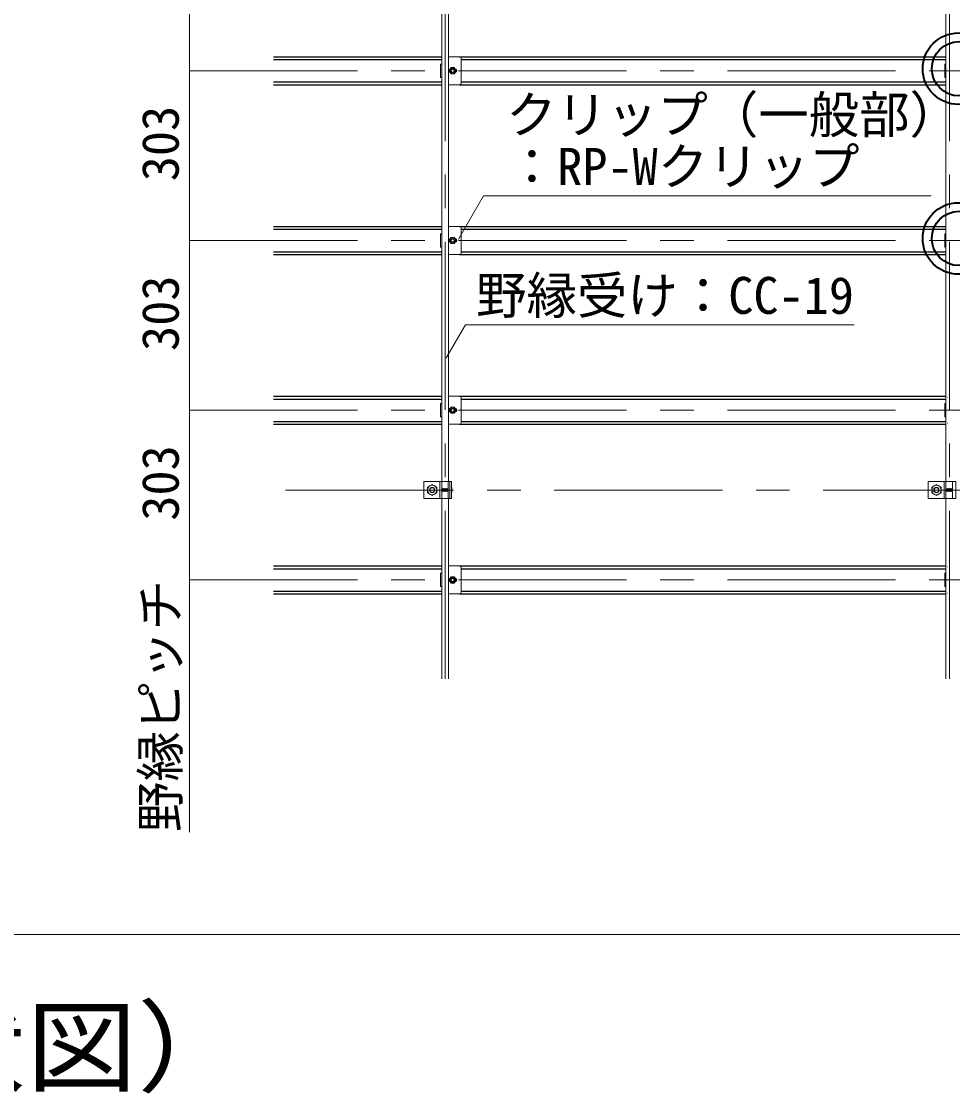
# Model space of a CAD drawing. Units: millimetres on the paper, enlarged 40 times, with parts at other scales. Extents: x -7800 to 7800, y -5578 to 5491.
# Drawn here: x 1392 to 2500, y 20 to 1296 of the extents above; entities that cross this region are included whole.
import ezdxf
from ezdxf.enums import TextEntityAlignment as Align

# ---------------------------------------------------------------- set-up
doc = ezdxf.new("R2010")
doc.units = ezdxf.units.MM
doc.header["$LTSCALE"] = 40
for name, pattern in [('CHAIN1', [8, 5, -1, 1, -1]), ('DASHED1', [1.8, 1.2, -0.6]), ('DASHED2', [3, 2, -1])]:
    doc.linetypes.add(name, pattern=pattern)
for name, color, linetype, lineweight in [('5-0_中心線', 4, 'CHAIN1', 9), ('5-1_吊りボルト', 7, 'Continuous', 18), ('5-2_野縁受け', 3, 'Continuous', 18), ('5-3_野縁', 2, 'Continuous', 25), ('5-5_寸法', 7, 'Continuous', 9), ('5-6_文字', 7, 'Continuous', 18), ('5-7_金具', 6, 'Continuous', 35), ('5-A_クリップ', 7, 'Continuous', 18), ('5-B_ビス', 7, 'Continuous', 18), ('F-2_太線１', 3, 'Continuous', 18), ('F-6_文字', 7, 'Continuous', 18)]:
    doc.layers.add(name, color=color, linetype=linetype, lineweight=lineweight)
doc.styles.add('ＭＳ ゴシック', font='')
doc.styles.get('ＭＳ ゴシック').set_extended_font_data('MS Gothic')

msp = doc.modelspace()

# ---------------------------------------------------------------- linework, layer by layer
at = {"layer": '5-0_中心線'}
for p, q in [((1896.52, 513.54), (1896.52, 2262.87)), ((2496.52, 513.54), (2496.52, 2262.87)), ((1592.52, 1237.21), (3286.52, 1237.21)), ((1592.52, 1035.21), (3286.52, 1035.21)), ((1592.52, 833.21), (3286.52, 833.21)), ((1706.51, 738.21), (3400.52, 738.21)), ((1592.52, 631.21), (3286.52, 631.21))]:
    msp.add_line(p, q, dxfattribs=at)
at = {"layer": '5-1_吊りボルト'}
for p, q in [((1871.18, 748.21), (1871.18, 728.21)), ((1904.29, 748.21), (1871.18, 748.21)), ((1875.52, 741.48), (1881.18, 744.75)), ((1875.52, 734.94), (1875.52, 741.48)), ((1881.18, 744.75), (1886.85, 741.48)), ((1892.52, 728.21), (1892.52, 748.21)), ((1900.18, 728.21), (1900.18, 748.21)), ((1902.35, 728.21), (1902.35, 748.21)), ((2471.18, 748.21), (2471.18, 728.21)), ((2504.29, 748.21), (2471.18, 748.21)), ((2475.52, 741.48), (2481.18, 744.75)), ((2475.52, 734.94), (2475.52, 741.48)), ((2481.18, 744.75), (2486.85, 741.48)), ((2492.52, 728.21), (2492.52, 748.21)), ((2500.18, 728.21), (2500.18, 748.21))]:
    msp.add_line(p, q, dxfattribs=at)
at = {"layer": '5-1_吊りボルト', "linetype": 'DASHED2'}
for p, q in [((1890.38, 728.21), (1890.38, 748.21)), ((2490.38, 728.21), (2490.38, 748.21))]:
    msp.add_line(p, q, dxfattribs=at)
at = {"layer": '5-1_吊りボルト'}
for points in [[(1871.18, 728.21), (1904.29, 728.21), (1904.29, 748.21)], [(1875.52, 734.94), (1881.18, 731.66), (1886.85, 734.94), (1886.85, 741.48)], [(2471.18, 728.21), (2504.29, 728.21), (2504.29, 748.21)], [(2475.52, 734.94), (2481.18, 731.66), (2486.85, 734.94), (2486.85, 741.48)]]:
    msp.add_lwpolyline(points, dxfattribs=at)
for centre, radius in [((1881.18, 738.21), 5.67), ((1881.18, 738.21), 3.18), ((2481.18, 738.21), 5.67), ((2481.18, 738.21), 3.18)]:
    msp.add_circle(centre, radius, dxfattribs=at)
at = {"layer": '5-1_吊りボルト', "linetype": 'DASHED1'}
for centre in [(1881.18, 738.21), (2481.18, 738.21)]:
    msp.add_circle(centre, 2.84, dxfattribs=at)
at = {"layer": '5-2_野縁受け'}
for p, q in [((1892.52, 748.21), (1892.52, 1328.21)), ((1900.52, 748.21), (1900.52, 1328.21)), ((2492.52, 748.21), (2492.52, 1328.21)), ((1892.52, 513.54), (1892.52, 728.21)), ((1900.52, 513.54), (1900.52, 728.21)), ((2492.52, 513.54), (2492.52, 728.21))]:
    msp.add_line(p, q, dxfattribs=at)
at = {"layer": '5-3_野縁'}
for p, q in [((1692.52, 1253.87), (1892.52, 1253.87)), ((1692.52, 1250.54), (1892.52, 1250.54)), ((1913.85, 1253.87), (2492.52, 1253.87)), ((1915.85, 1250.54), (2492.52, 1250.54)), ((1692.52, 1223.87), (1892.52, 1223.87)), ((1692.52, 1220.54), (1892.52, 1220.54)), ((1913.85, 1220.54), (2492.52, 1220.54)), ((1915.85, 1223.87), (2492.52, 1223.87)), ((1692.52, 1051.87), (1892.52, 1051.87)), ((1692.52, 1048.54), (1892.52, 1048.54)), ((1913.85, 1051.87), (2492.52, 1051.87)), ((1915.85, 1048.54), (2492.52, 1048.54)), ((1692.52, 1021.87), (1892.52, 1021.87)), ((1915.85, 1021.87), (2492.52, 1021.87)), ((1692.52, 1018.54), (1892.52, 1018.54)), ((1913.85, 1018.54), (2492.52, 1018.54)), ((1692.52, 849.87), (1892.52, 849.87)), ((1692.52, 846.54), (1892.52, 846.54)), ((1913.85, 849.87), (2492.52, 849.87)), ((1915.85, 846.54), (2492.52, 846.54)), ((1692.52, 819.87), (1892.52, 819.87)), ((1915.85, 819.87), (2492.52, 819.87)), ((1692.52, 816.54), (1892.52, 816.54)), ((1913.85, 816.54), (2492.52, 816.54)), ((1692.52, 647.87), (1892.52, 647.87)), ((1692.52, 644.54), (1892.52, 644.54)), ((1913.85, 647.87), (2492.52, 647.87)), ((1915.85, 644.54), (2492.52, 644.54)), ((1692.52, 617.87), (1892.52, 617.87)), ((1692.52, 614.54), (1892.52, 614.54)), ((1913.85, 614.54), (2492.52, 614.54)), ((1915.85, 617.87), (2492.52, 617.87))]:
    msp.add_line(p, q, dxfattribs=at)
at = {"layer": '5-5_寸法', "color": 4}
for p, q in [((1592.52, 1237.21), (1592.52, 1439.21)), ((1592.52, 1035.21), (1592.52, 1237.21)), ((1592.52, 833.21), (1592.52, 1035.21)), ((1592.52, 331.21), (1592.52, 833.21))]:
    msp.add_line(p, q, dxfattribs=at)
at = {"layer": '5-6_文字'}
for p, q in [((1942.27, 1088.48), (1912.35, 1036.66)), ((1942.27, 1088.48), (2474.99, 1088.48)), ((1920.7, 934.99), (1897.82, 895.37)), ((1920.7, 934.99), (2383.45, 934.99))]:
    msp.add_line(p, q, dxfattribs=at)
at = {"layer": '5-7_金具'}
for centre, radius in [((2507.33, 1239.61), 42.53), ((2508.06, 1239.61), 32.35), ((2507.33, 1037.61), 42.53), ((2508.06, 1037.61), 32.35)]:
    msp.add_circle(centre, radius, dxfattribs=at)
at = {"layer": '5-A_クリップ'}
for p, q in [((1913.85, 1253.87), (1900.52, 1253.87)), ((1915.85, 1222.54), (1915.85, 1251.87)), ((1915.85, 1251.02), (1915.85, 1223.39)), ((1890.98, 1245.21), (1892.52, 1245.21)), ((1890.98, 1229.21), (1890.98, 1245.21)), ((2490.98, 1245.21), (2492.52, 1245.21)), ((2490.98, 1229.21), (2490.98, 1245.21)), ((1892.52, 1229.21), (1890.98, 1229.21)), ((2492.52, 1229.21), (2490.98, 1229.21)), ((1900.52, 1220.54), (1913.85, 1220.54)), ((1913.85, 1051.87), (1900.52, 1051.87)), ((1915.85, 1020.54), (1915.85, 1049.87)), ((1915.85, 1049.02), (1915.85, 1021.39)), ((1890.98, 1043.21), (1892.52, 1043.21)), ((1890.98, 1027.21), (1890.98, 1043.21)), ((2490.98, 1043.21), (2492.52, 1043.21)), ((2490.98, 1027.21), (2490.98, 1043.21)), ((1892.52, 1027.21), (1890.98, 1027.21)), ((2492.52, 1027.21), (2490.98, 1027.21)), ((1900.52, 1018.54), (1913.85, 1018.54)), ((1913.85, 849.87), (1900.52, 849.87)), ((1915.85, 818.54), (1915.85, 847.87)), ((1915.85, 847.02), (1915.85, 819.39)), ((2494.52, 848.77), (2494.73, 848.77)), ((1890.98, 841.21), (1892.52, 841.21)), ((1890.98, 825.21), (1890.98, 841.21)), ((2490.98, 841.21), (2492.52, 841.21)), ((2490.98, 825.21), (2490.98, 841.21)), ((1892.52, 825.21), (1890.98, 825.21)), ((2492.52, 825.21), (2490.98, 825.21)), ((2494.73, 817.64), (2494.52, 817.64)), ((1900.52, 816.54), (1913.85, 816.54)), ((1890.98, 639.21), (1892.52, 639.21)), ((1890.98, 623.21), (1890.98, 639.21)), ((1913.85, 647.87), (1900.52, 647.87)), ((1915.85, 616.54), (1915.85, 645.87)), ((1915.85, 645.02), (1915.85, 617.39)), ((2490.98, 639.21), (2492.52, 639.21)), ((2490.98, 623.21), (2490.98, 639.21)), ((2494.52, 646.77), (2494.73, 646.77)), ((1892.52, 623.21), (1890.98, 623.21)), ((1900.52, 614.54), (1913.85, 614.54)), ((2492.52, 623.21), (2490.98, 623.21)), ((2494.73, 615.64), (2494.52, 615.64))]:
    msp.add_line(p, q, dxfattribs=at)
for centre, radius, start, end in [((1913.85, 1251.87), 2, 0, 90), ((1902.68, 1237.21), 2.17, 94.04304, 265.95748), ((1908.35, 1237.21), 2.17, 274.042, 85.95748), ((1913.85, 1222.54), 2, 270, 0), ((1913.85, 1049.87), 2, 0, 90), ((1902.68, 1035.21), 2.17, 94.04304, 265.95748), ((1908.35, 1035.21), 2.17, 274.042, 85.95748), ((1913.85, 1020.54), 2, 270, 0), ((1913.85, 847.87), 2, 0, 90), ((1902.68, 833.21), 2.17, 94.04304, 265.95748), ((1908.35, 833.21), 2.17, 274.042, 85.95748), ((1913.85, 818.54), 2, 270, 0), ((1913.85, 645.87), 2, 0, 90), ((1902.68, 631.21), 2.17, 94.04304, 265.95748), ((1908.35, 631.21), 2.17, 274.042, 85.95748), ((1913.85, 616.54), 2, 270, 0)]:
    msp.add_arc(centre, radius, start, end, dxfattribs=at)
at = {"layer": '5-B_ビス'}
for p, q in [((1901.28, 1237.21), (1903.4, 1240.87)), ((1903.4, 1240.87), (1907.63, 1240.87)), ((1907.63, 1240.87), (1909.75, 1237.21)), ((1903.4, 1233.54), (1901.28, 1237.21)), ((1907.63, 1233.54), (1903.4, 1233.54)), ((1909.75, 1237.21), (1907.63, 1233.54)), ((1901.28, 1035.21), (1903.4, 1038.87)), ((1903.4, 1031.54), (1901.28, 1035.21)), ((1903.4, 1038.87), (1907.63, 1038.87)), ((1907.63, 1038.87), (1909.75, 1035.21)), ((1909.75, 1035.21), (1907.63, 1031.54)), ((1907.63, 1031.54), (1903.4, 1031.54)), ((1901.28, 833.21), (1903.4, 836.87)), ((1903.4, 829.54), (1901.28, 833.21)), ((1903.4, 836.87), (1907.63, 836.87)), ((1907.63, 829.54), (1903.4, 829.54)), ((1907.63, 836.87), (1909.75, 833.21)), ((1909.75, 833.21), (1907.63, 829.54)), ((1904.68, 735.89), (1904.68, 740.51)), ((1892.52, 739.7), (1892.56, 739.66)), ((1892.52, 736.58), (1892.56, 736.53)), ((1892.56, 739.66), (1892.77, 739.66)), ((1892.56, 739.66), (1892.77, 736.74)), ((1892.56, 736.53), (1892.77, 736.74)), ((1892.77, 739.66), (1892.97, 739.87)), ((1892.77, 739.66), (1892.97, 736.74)), ((1892.77, 736.74), (1892.97, 736.74)), ((1892.97, 739.87), (1893.18, 739.66)), ((1892.97, 736.74), (1893.18, 736.53)), ((1893.18, 739.66), (1893.39, 739.66)), ((1893.18, 739.66), (1893.39, 736.74)), ((1893.18, 736.53), (1893.39, 736.74)), ((1893.39, 739.66), (1893.6, 739.87)), ((1893.39, 739.66), (1893.6, 736.74)), ((1893.39, 736.74), (1893.6, 736.74)), ((1893.6, 739.87), (1893.81, 739.66)), ((1893.6, 736.74), (1893.81, 736.53)), ((1893.81, 739.66), (1894.02, 739.66)), ((1893.81, 739.66), (1894.02, 736.74)), ((1893.81, 736.53), (1894.02, 736.74)), ((1894.02, 739.66), (1894.22, 739.87)), ((1894.02, 739.66), (1894.22, 736.74)), ((1894.02, 736.74), (1894.22, 736.74)), ((1894.22, 739.87), (1894.43, 739.66)), ((1894.22, 736.74), (1894.43, 736.53)), ((1894.43, 739.66), (1894.64, 739.66)), ((1894.43, 739.66), (1894.64, 736.74)), ((1894.43, 736.53), (1894.64, 736.74)), ((1894.64, 739.66), (1894.85, 739.87)), ((1894.64, 739.66), (1894.85, 736.74)), ((1894.64, 736.74), (1894.85, 736.74)), ((1894.85, 739.87), (1895.06, 739.66)), ((1894.85, 736.74), (1895.06, 736.53)), ((1895.06, 739.66), (1895.27, 739.66)), ((1895.06, 739.66), (1895.27, 736.74)), ((1895.06, 736.53), (1895.27, 736.74)), ((1895.27, 739.66), (1895.47, 739.87)), ((1895.27, 739.66), (1895.47, 736.74)), ((1895.27, 736.74), (1895.47, 736.74)), ((1895.47, 739.87), (1895.68, 739.66)), ((1895.47, 736.74), (1895.68, 736.53)), ((1895.68, 739.66), (1895.89, 739.66)), ((1895.68, 739.66), (1895.89, 736.74)), ((1895.68, 736.53), (1895.89, 736.74)), ((1895.89, 739.66), (1896.1, 739.87)), ((1895.89, 739.66), (1896.1, 736.74)), ((1895.89, 736.74), (1896.1, 736.74)), ((1896.1, 739.87), (1896.31, 739.66)), ((1896.1, 736.74), (1896.31, 736.53)), ((1896.31, 739.66), (1896.52, 739.66)), ((1896.31, 739.66), (1896.52, 736.74)), ((1896.31, 736.53), (1896.52, 736.74)), ((1896.52, 739.66), (1896.72, 739.87)), ((1896.52, 739.66), (1896.72, 736.74)), ((1896.52, 736.74), (1896.72, 736.74)), ((1896.72, 739.87), (1896.93, 739.66)), ((1896.72, 736.74), (1896.93, 736.53)), ((1896.93, 739.66), (1897.14, 739.66)), ((1896.93, 739.66), (1897.14, 736.74)), ((1896.93, 736.53), (1897.14, 736.74)), ((1897.14, 739.66), (1897.35, 739.87)), ((1897.14, 739.66), (1897.35, 736.74)), ((1897.14, 736.74), (1897.35, 736.74)), ((1897.35, 739.87), (1897.56, 739.66)), ((1897.35, 736.74), (1897.56, 736.53)), ((1897.56, 739.66), (1897.77, 736.74)), ((1897.56, 736.53), (1897.77, 736.74)), ((1897.77, 739.66), (1897.97, 736.74)), ((1897.77, 736.74), (1897.97, 736.74)), ((1897.97, 739.87), (1898.18, 739.66)), ((1897.97, 736.74), (1898.18, 736.53)), ((1898.18, 739.66), (1898.39, 739.66)), ((1898.18, 739.66), (1898.39, 736.74)), ((1898.18, 736.53), (1898.39, 736.74)), ((1898.39, 739.66), (1898.6, 739.87)), ((1898.39, 739.66), (1898.6, 736.74)), ((1898.39, 736.74), (1898.6, 736.74)), ((1898.6, 739.87), (1898.81, 739.66)), ((1898.6, 736.74), (1898.81, 736.53)), ((1898.81, 739.66), (1899.02, 739.66)), ((1898.81, 739.66), (1899.02, 736.74)), ((1898.81, 736.53), (1899.02, 736.74)), ((1899.02, 739.66), (1899.22, 739.87)), ((1899.02, 739.66), (1899.22, 736.74)), ((1899.02, 736.74), (1899.22, 736.74)), ((1899.22, 739.87), (1899.43, 739.66)), ((1899.22, 736.74), (1899.43, 736.53)), ((1899.43, 739.66), (1899.64, 739.66)), ((1899.43, 739.66), (1899.64, 736.74)), ((1899.43, 736.53), (1899.64, 736.74)), ((1899.64, 739.66), (1899.85, 739.87)), ((1899.64, 739.66), (1899.85, 736.74)), ((1899.64, 736.74), (1899.85, 736.74)), ((1899.85, 739.87), (1900.06, 739.66)), ((1899.85, 736.74), (1900.06, 736.53)), ((1900.06, 739.66), (1900.18, 737.92)), ((1900.06, 739.66), (1900.18, 739.66)), ((1900.06, 736.53), (1900.18, 736.66)), ((2492.52, 739.7), (2492.56, 739.66)), ((2492.52, 736.58), (2492.56, 736.53)), ((2492.56, 739.66), (2492.77, 739.66)), ((2492.56, 739.66), (2492.77, 736.74)), ((2492.56, 736.53), (2492.77, 736.74)), ((2492.77, 739.66), (2492.97, 739.87)), ((2492.77, 739.66), (2492.97, 736.74)), ((2492.77, 736.74), (2492.97, 736.74)), ((2492.97, 739.87), (2493.18, 739.66)), ((2492.97, 736.74), (2493.18, 736.53)), ((2493.18, 739.66), (2493.39, 739.66)), ((2493.18, 739.66), (2493.39, 736.74)), ((2493.18, 736.53), (2493.39, 736.74)), ((2493.39, 739.66), (2493.6, 739.87)), ((2493.39, 739.66), (2493.6, 736.74)), ((2493.39, 736.74), (2493.6, 736.74)), ((2493.6, 739.87), (2493.81, 739.66)), ((2493.6, 736.74), (2493.81, 736.53)), ((2493.81, 739.66), (2494.02, 739.66)), ((2493.81, 739.66), (2494.02, 736.74)), ((2493.81, 736.53), (2494.02, 736.74)), ((2494.02, 739.66), (2494.22, 739.87)), ((2494.02, 739.66), (2494.22, 736.74)), ((2494.02, 736.74), (2494.22, 736.74)), ((2494.22, 739.87), (2494.43, 739.66)), ((2494.22, 736.74), (2494.43, 736.53)), ((2494.43, 739.66), (2494.64, 739.66)), ((2494.43, 739.66), (2494.64, 736.74)), ((2494.43, 736.53), (2494.64, 736.74)), ((2494.64, 739.66), (2494.85, 739.87)), ((2494.64, 739.66), (2494.85, 736.74)), ((2494.64, 736.74), (2494.85, 736.74)), ((2494.85, 739.87), (2495.06, 739.66)), ((2494.85, 736.74), (2495.06, 736.53)), ((2495.06, 739.66), (2495.27, 739.66)), ((2495.06, 739.66), (2495.27, 736.74)), ((2495.06, 736.53), (2495.27, 736.74)), ((2495.27, 739.66), (2495.47, 739.87)), ((2495.27, 739.66), (2495.47, 736.74)), ((2495.27, 736.74), (2495.47, 736.74)), ((2495.47, 739.87), (2495.68, 739.66)), ((2495.47, 736.74), (2495.68, 736.53)), ((2495.68, 739.66), (2495.89, 739.66)), ((2495.68, 739.66), (2495.89, 736.74)), ((2495.68, 736.53), (2495.89, 736.74)), ((2495.89, 739.66), (2496.1, 739.87)), ((2495.89, 739.66), (2496.1, 736.74)), ((2495.89, 736.74), (2496.1, 736.74)), ((2496.1, 739.87), (2496.31, 739.66)), ((2496.1, 736.74), (2496.31, 736.53)), ((2496.31, 739.66), (2496.52, 739.66)), ((2496.31, 739.66), (2496.52, 736.74)), ((2496.31, 736.53), (2496.52, 736.74)), ((2496.52, 739.66), (2496.72, 739.87)), ((2496.52, 739.66), (2496.72, 736.74)), ((2496.52, 736.74), (2496.72, 736.74)), ((2496.72, 739.87), (2496.93, 739.66)), ((2496.72, 736.74), (2496.93, 736.53)), ((2496.93, 739.66), (2497.14, 739.66)), ((2496.93, 739.66), (2497.14, 736.74)), ((2496.93, 736.53), (2497.14, 736.74)), ((2497.14, 739.66), (2497.35, 739.87)), ((2497.14, 739.66), (2497.35, 736.74)), ((2497.14, 736.74), (2497.35, 736.74)), ((2497.35, 739.87), (2497.56, 739.66)), ((2497.35, 736.74), (2497.56, 736.53)), ((2497.56, 739.66), (2497.77, 736.74)), ((2497.56, 736.53), (2497.77, 736.74)), ((2497.77, 739.66), (2497.97, 736.74)), ((2497.77, 736.74), (2497.97, 736.74)), ((2497.97, 739.87), (2498.18, 739.66)), ((2497.97, 736.74), (2498.18, 736.53)), ((2498.18, 739.66), (2498.39, 739.66)), ((2498.18, 739.66), (2498.39, 736.74)), ((2498.18, 736.53), (2498.39, 736.74)), ((2498.39, 739.66), (2498.6, 739.87)), ((2498.39, 739.66), (2498.6, 736.74)), ((2498.39, 736.74), (2498.6, 736.74)), ((2498.6, 739.87), (2498.81, 739.66)), ((2498.6, 736.74), (2498.81, 736.53)), ((2498.81, 739.66), (2499.02, 739.66)), ((2498.81, 739.66), (2499.02, 736.74)), ((2498.81, 736.53), (2499.02, 736.74)), ((2499.02, 739.66), (2499.22, 739.87)), ((2499.02, 739.66), (2499.22, 736.74)), ((2499.02, 736.74), (2499.22, 736.74)), ((2499.22, 739.87), (2499.43, 739.66)), ((2499.22, 736.74), (2499.43, 736.53)), ((2499.43, 739.66), (2499.64, 739.66)), ((2499.43, 739.66), (2499.64, 736.74)), ((2499.43, 736.53), (2499.64, 736.74)), ((2499.64, 739.66), (2499.85, 739.87)), ((2499.64, 739.66), (2499.85, 736.74)), ((2499.64, 736.74), (2499.85, 736.74)), ((2499.85, 739.87), (2500.06, 739.66)), ((2499.85, 736.74), (2500.06, 736.53)), ((2500.06, 739.66), (2500.18, 737.92)), ((2500.06, 739.66), (2500.18, 739.66)), ((2500.06, 736.53), (2500.18, 736.66)), ((1901.28, 631.21), (1903.4, 634.87)), ((1903.4, 627.54), (1901.28, 631.21)), ((1903.4, 634.87), (1907.63, 634.87)), ((1907.63, 627.54), (1903.4, 627.54)), ((1907.63, 634.87), (1909.75, 631.21)), ((1909.75, 631.21), (1907.63, 627.54))]:
    msp.add_line(p, q, dxfattribs=at)
for points in [[(1897.56, 739.66), (1897.77, 739.66), (1897.97, 739.87)], [(2497.56, 739.66), (2497.77, 739.66), (2497.97, 739.87)]]:
    msp.add_lwpolyline(points, dxfattribs=at)
for centre, radius in [((1905.52, 1237.21), 3.49), ((1905.52, 1237.21), 2.33), ((1905.52, 1035.21), 3.49), ((1905.52, 1035.21), 2.33), ((1905.52, 833.21), 3.49), ((1905.52, 833.21), 2.33), ((1905.52, 631.21), 3.49), ((1905.52, 631.21), 2.33)]:
    msp.add_circle(centre, radius, dxfattribs=at)
at = {"layer": '5-B_ビス', "linetype": 'DASHED1'}
for centre in [(1905.52, 1237.21), (1905.52, 1035.21), (1905.52, 833.21), (1905.52, 631.21)]:
    msp.add_circle(centre, 1.83, dxfattribs=at)
at = {"layer": '5-B_ビス'}
for centre, radius, start, end in [((1903.79, 740.51), 0.889, 303.93712, 56.06288), ((1901.79, 738.2), 2.89, 329.77861, 30.22139), ((1903.79, 735.89), 0.889, 303.93712, 56.06288)]:
    msp.add_arc(centre, radius, start, end, dxfattribs=at)
at = {"layer": 'F-2_太線１'}
msp.add_lwpolyline([(78.17, 2442.06), (78.17, 209.07), (7638.17, 209.07)], dxfattribs=at)

# ---------------------------------------------------------------- texts
at = {"layer": '5-5_寸法', "style": 'ＭＳ ゴシック'}
for s, p in [('303', (1592.85, 1105.71)), ('303', (1592.85, 903.71)), ('303', (1592.85, 701.71)), ('野縁ピッチ', (1592.85, 331.21))]:
    msp.add_text(s, height=43.99, rotation=90, dxfattribs=at).set_placement(p, align=Align.BOTTOM_LEFT)
at = {"layer": '5-6_文字', "style": 'ＭＳ ゴシック'}
for s, p in [('クリップ（一般部）', (1969.22, 1149.76)), ('：RP-Wクリップ', (1969.88, 1088.15)), ('野縁受け：CC-19', (1933.45, 934.66))]:
    msp.add_text(s, height=43.99, dxfattribs=at).set_placement(p, align=Align.BOTTOM_LEFT)
at = {"layer": 'F-6_文字', "style": 'ＭＳ ゴシック', "width": 1.1}
msp.add_text('□開口補強詳細図（伏図）', height=87.98, dxfattribs=at).set_placement((78.17, 5.07), align=Align.BOTTOM_LEFT)

doc.saveas('drawing.dxf')
